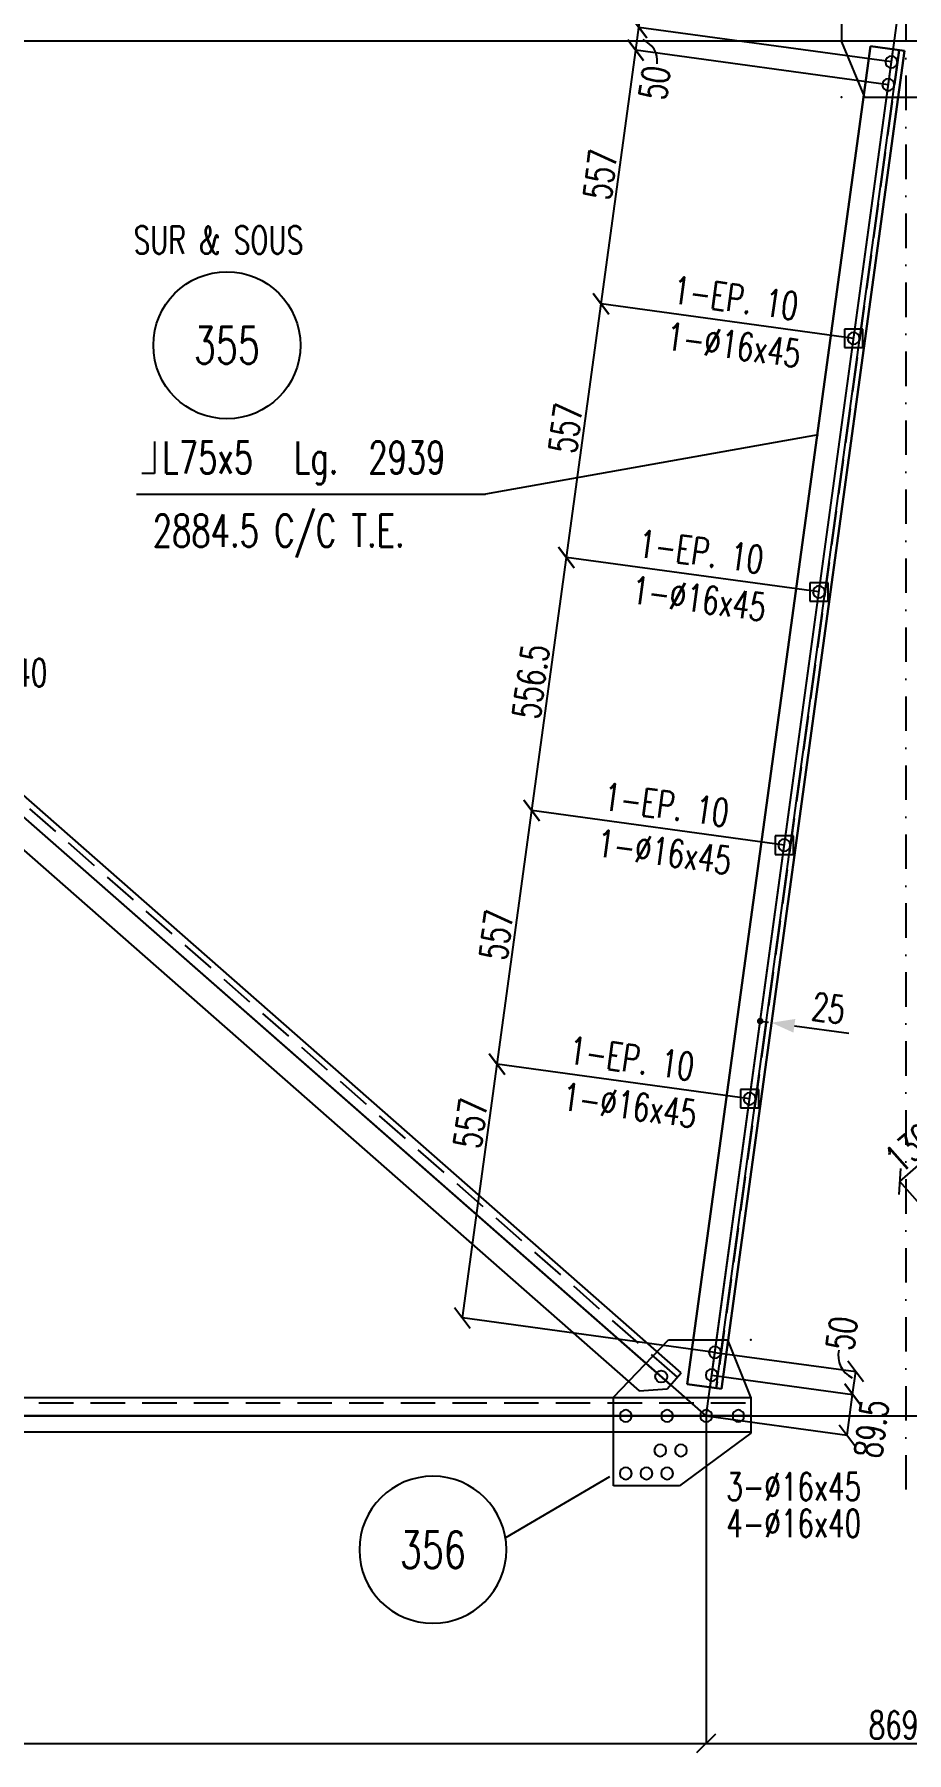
# Model space of a CAD drawing. Extents: x 142141 to 158361, y -133802 to -122322.
# Drawn here: x 145876 to 147774, y -128475 to -124736 of the extents above; entities that cross this region are included whole.
import ezdxf
from ezdxf.enums import TextEntityAlignment as Align

# ---------------------------------------------------------------- set-up
doc = ezdxf.new("R2010")
doc.units = 0
doc.header["$LTSCALE"] = 150
doc.header["$MEASUREMENT"] = 0
doc.linetypes.add('DASHDOT', pattern=[1, 0.5, -0.25, 0, -0.25])
doc.linetypes.add('DASHED', pattern=[0.75, 0.5, -0.25])
doc.layers.get('0').update_dxf_attribs({"linetype": 'CONTINUOUS'})
for name, color, linetype in [('ASSI', 6, 'CONTINUOUS'), ('BOLLINI_1', 7, 'CONTINUOUS'), ('FORI', 2, 'CONTINUOUS'), ('LINEA_ANG', 2, 'CONTINUOUS'), ('LINEE_PIASTRA', 2, 'CONTINUOUS'), ('LINEE_PIASTRE', 2, 'CONTINUOUS'), ('LM', 7, 'CONTINUOUS'), ('LS', 7, 'CONTINUOUS'), ('MZ', 6, 'DASHDOT'), ('PIASTRE', 5, 'CONTINUOUS'), ('QT_MAL', 7, 'CONTINUOUS'), ('QT_MPR', 7, 'CONTINUOUS'), ('TESTI_A_P', 7, 'CONTINUOUS'), ('TRAT-Y', 7, 'DASHED')]:
    doc.layers.add(name, color=color, linetype=linetype)
doc.styles.add('QUOTE', font='ROMANS8.SHX', dxfattribs={"width": 0.7})
doc.styles.add('RQL', font='ROMANS8.SHX', dxfattribs={"width": 0.7})
doc.styles.add('RS', font='ROMANS8.shx', dxfattribs={"width": 0.7})
doc.styles.get("Standard").update_dxf_attribs({"font": 'ROMANS8.SHX', "width": 0.7})
doc.dimstyles.new('FRECCE1', dxfattribs={"dimtxt": 60, "dimasz": 6.6667, "dimexe": 0, "dimexo": 0, "dimgap": 1, "dimtad": 1, "dimzin": 0, "dimdsep": 46, "dimtxsty": 'RS', "dimblk1": 'QUOTP', "dimblk2": 'QUOTF', "dimsah": 1, "dimcen": 0, "dimclrd": 2, "dimclre": 2, "dimclrt": 7, "dimadec": 0, "dimazin": 0, "dimtfac": 1, "dimtix": 1, "dimtmove": 2, "dimatfit": 3, "dimldrblk": 'QUOTP', "dimfxl": 1, "dimtolj": 1, "dimtzin": 0, "dimarcsym": 0})
doc.dimstyles.new('TRATTO', dxfattribs={"dimscale": 0, "dimtxt": 60, "dimasz": 40, "dimexe": 0, "dimexo": 0, "dimgap": 10, "dimtad": 1, "dimrnd": 0.5, "dimdsep": 46, "dimtxsty": 'RS', "dimblk1": 'OBLIQUE', "dimblk2": 'OBLIQUE', "dimsah": 1, "dimcen": 0.09, "dimclrd": 2, "dimclre": 2, "dimclrt": 7, "dimadec": 0, "dimazin": 0, "dimtfac": 1, "dimtix": 1, "dimtmove": 2, "dimatfit": 3, "dimfxl": 1, "dimtolj": 1, "dimtzin": 0, "dimarcsym": 0})

# ---------------------------------------------------------------- blocks, each defined once
blk = doc.blocks.new('16')
blk.add_circle((0, 0), 1)
blk = doc.blocks.new('MRKR_98')
blk.add_point((0, 0))
at = {"color": 7, "style": 'QUOTE', "width": 0.5, "flags": 1}
for tag, p in [('TI', (3.73, 6.83)), ('DI_S', (3.73, 6.42)), ('D_S', (3.73, 6.02)), ('E_S', (3.73, 5.68)), ('AUX2', (3.71, 4.93)), ('NFORI', (3.72, 5.3)), ('AUX1', (3.73, 4.19)), ('FAM', (3.73, 4.55)), ('COMMESSA', (3.73, 3.85)), ('MD', (3.73, 3.51)), ('MP', (3.73, 3.16)), ('LARGHEZZA', (3.73, 2.82)), ('SPESSORE', (3.73, 2.48)), ('NP', (3.73, 2.14)), ('SV', (3.73, 1.79)), ('PESO', (3.73, 1.45)), ('QUA', (3.73, 1.11)), ('LUN', (3.73, 0.76)), ('PROF', (3.73, 0.42)), ('POS', (3.73, 0.08))]:
    blk.add_attdef(tag, p, '', height=0.2, dxfattribs=at)
at = {"color": 7, "flags": 1}
for tag, p in [('LAV1', (5.26, 6.88)), ('LAV2', (5.26, 6.55)), ('LAV3', (5.26, 6.21)), ('LAV4', (5.26, 5.88)), ('LAV5', (5.26, 5.55)), ('LAV6', (5.26, 5.21)), ('LAV7', (5.26, 4.88)), ('LAV8', (5.26, 4.55)), ('LAV9', (5.26, 4.21)), ('LAV10', (5.26, 3.88))]:
    blk.add_attdef(tag, p, '', height=0.2, dxfattribs=at)
blk = doc.blocks.new('ASSE98')
blk.add_line((0, 0), (1, 0))
at = {"color": 7, "style": 'QUOTE', "width": 0.5, "flags": 1}
for tag, p in [('TI', (1.38308, 6.82731)), ('DI_S', (1.38308, 6.42178)), ('D_S', (1.38308, 6.02092)), ('E_S', (1.38308, 5.68065)), ('NFORI', (1.36454, 5.29792)), ('ALAR', (1.36349, 4.93246)), ('FAM', (1.3775, 4.54645)), ('ALA', (1.38308, 4.19257)), ('DISP2', (1.38308, 3.84971)), ('DISP1', (1.38308, 3.50686)), ('PINZAF', (1.38308, 3.164)), ('PINZAI', (1.38308, 2.82114)), ('TRP', (1.38308, 2.47829)), ('NP', (1.38308, 2.13543)), ('SV', (1.38308, 1.79257)), ('PESO', (1.38308, 1.44971)), ('QUA', (1.38308, 1.10686)), ('LUN', (1.38308, 0.764)), ('PROF', (1.38308, 0.42114)), ('POS', (1.38308, 0.07829))]:
    blk.add_attdef(tag, p, '', height=0.2, dxfattribs=at)
at = {"color": 7, "flags": 1}
for tag, p in [('LAV1', (3.07431, 6.82847)), ('LAV2', (3.07431, 6.49513)), ('LAV3', (3.07431, 6.1618)), ('LAV4', (3.07431, 5.82847)), ('LAV5', (3.07431, 5.49513)), ('LAV6', (3.07431, 5.1618)), ('LAV7', (3.07431, 4.82847)), ('LAV8', (3.07431, 4.49513)), ('LAV9', (3.07431, 4.1618)), ('LAV10', (3.07431, 3.82847))]:
    blk.add_attdef(tag, p, '', height=0.2, dxfattribs=at)
blk = doc.blocks.new('IQ')
for p, q in [((0.5, 0.5), (-0.5, 0.5)), ((-0.5, 0.5), (-0.5, -0.5)), ((0.5, -0.5), (0.5, 0.5)), ((-0.5, -0.5), (0.5, -0.5))]:
    blk.add_line(p, q)
at = {"flags": 1}
for tag, p in [('SPESSORE', (0, -0.008)), ('NUMERO', (0, -0.342))]:
    blk.add_attdef(tag, p, '', height=0.2, dxfattribs=at)
blk = doc.blocks.new('_OBLIQUE')
at = {"color": 0, "linetype": 'ByBlock'}
blk.add_line((-0.5, -0.5), (0.5, 0.5), dxfattribs=at)
blk = doc.blocks.new('*D58')
at = {"layer": 'QT_MPR', "color": 2, "lineweight": -2, "transparency": 16777216}
for p, q in [((147349.9, -127653.8), (147656.4, -127695.7)), ((147644.3, -127784.7), (147656.4, -127695.7)), ((147337.7, -127742.8), (147644.3, -127784.7))]:
    blk.add_line(p, q, dxfattribs=at)
at = {"layer": 'QT_MPR', "color": 2, "lineweight": -2, "transparency": 16777216, "xscale": 40, "yscale": 40, "zscale": 40}
for p, rotation in [((147656.4, -127695.7), 82.21053599259965), ((147644.3, -127784.7), 262.2105359925997)]:
    blk.add_blockref('_OBLIQUE', p, dxfattribs=dict(at, rotation=rotation))
at = {"layer": 'QT_MPR', "color": 7, "transparency": 16777216, "insert": (147697.2, -127770.6), "char_height": 60, "attachment_point": 5, "rotation": 82.2105, "style": 'RS'}
blk.add_mtext('\\A1;89.5', dxfattribs=at)
blk = doc.blocks.new('*D59')
at = {"layer": 'QT_MPR', "color": 2, "lineweight": -2, "transparency": 16777216}
for p, q in [((147356.7, -127604.3), (147663.2, -127646.2)), ((147349.9, -127653.8), (147656.4, -127695.7)), ((147656.4, -127695.7), (147663.2, -127646.2))]:
    blk.add_line(p, q, dxfattribs=at)
at = {"layer": 'QT_MPR', "color": 2, "lineweight": -2, "transparency": 16777216, "xscale": 40, "yscale": 40, "zscale": 40}
for p, rotation in [((147663.2, -127646.2), 82.21053599259965), ((147656.4, -127695.7), 262.2105359925997)]:
    blk.add_blockref('_OBLIQUE', p, dxfattribs=dict(at, rotation=rotation))
at = {"layer": 'QT_MPR', "color": 7, "transparency": 16777216, "insert": (147633, -127562.9), "char_height": 60, "attachment_point": 5, "rotation": 82.2105, "style": 'RS'}
blk.add_mtext('\\A1;50', dxfattribs=at)
blk = doc.blocks.new('*D60')
at = {"layer": 'QT_MPR', "color": 2, "lineweight": -2, "transparency": 16777216}
for p, q in [((146807.2, -127529.1), (146882.7, -126977.3)), ((147432.2, -127052.4), (146882.7, -126977.3)), ((147356.7, -127604.3), (146807.2, -127529.1))]:
    blk.add_line(p, q, dxfattribs=at)
at = {"layer": 'QT_MPR', "color": 2, "lineweight": -2, "transparency": 16777216, "xscale": 40, "yscale": 40, "zscale": 40}
for p, rotation in [((146882.7, -126977.3), 82.21053599259965), ((146807.2, -127529.1), 262.2105359925997)]:
    blk.add_blockref('_OBLIQUE', p, dxfattribs=dict(at, rotation=rotation))
at = {"layer": 'QT_MPR', "color": 7, "transparency": 16777216, "insert": (146824.8, -127105.7), "char_height": 60, "attachment_point": 5, "rotation": 82.2105, "style": 'RS'}
blk.add_mtext('\\A1;557', dxfattribs=at)
blk = doc.blocks.new('*D61')
at = {"layer": 'QT_MPR', "color": 2, "lineweight": -2, "transparency": 16777216}
for p, q in [((146882.7, -126977.3), (146958.2, -126425.4)), ((147507.7, -126500.6), (146958.2, -126425.4)), ((147432.2, -127052.4), (146882.7, -126977.3))]:
    blk.add_line(p, q, dxfattribs=at)
at = {"layer": 'QT_MPR', "color": 2, "lineweight": -2, "transparency": 16777216, "xscale": 40, "yscale": 40, "zscale": 40}
for p, rotation in [((146958.2, -126425.4), 82.21053599259965), ((146882.7, -126977.3), 262.2105359925997)]:
    blk.add_blockref('_OBLIQUE', p, dxfattribs=dict(at, rotation=rotation))
at = {"layer": 'QT_MPR', "color": 7, "transparency": 16777216, "insert": (146880.8, -126695.9), "char_height": 60, "attachment_point": 5, "rotation": 82.2105, "style": 'RS'}
blk.add_mtext('\\A1;557', dxfattribs=at)
blk = doc.blocks.new('*D62')
at = {"layer": 'QT_MPR', "color": 2, "lineweight": -2, "transparency": 16777216}
for p, q in [((146958.2, -126425.4), (147033.6, -125874.3)), ((147583.1, -125949.5), (147033.6, -125874.3)), ((147507.7, -126500.6), (146958.2, -126425.4))]:
    blk.add_line(p, q, dxfattribs=at)
at = {"layer": 'QT_MPR', "color": 2, "lineweight": -2, "transparency": 16777216, "xscale": 40, "yscale": 40, "zscale": 40}
for p, rotation in [((147033.6, -125874.3), 82.21053599259965), ((146958.2, -126425.4), 262.2105359925997)]:
    blk.add_blockref('_OBLIQUE', p, dxfattribs=dict(at, rotation=rotation))
at = {"layer": 'QT_MPR', "color": 7, "transparency": 16777216, "insert": (146956.3, -126144.4), "char_height": 60, "attachment_point": 5, "rotation": 82.2105, "style": 'RS'}
blk.add_mtext('\\A1;556.5', dxfattribs=at)
blk = doc.blocks.new('*D63')
at = {"layer": 'QT_MPR', "color": 2, "lineweight": -2, "transparency": 16777216}
for p, q in [((147033.6, -125874.3), (147109.1, -125322.5)), ((147658.5, -125397.6), (147109.1, -125322.5)), ((147583.1, -125949.5), (147033.6, -125874.3))]:
    blk.add_line(p, q, dxfattribs=at)
at = {"layer": 'QT_MPR', "color": 2, "lineweight": -2, "transparency": 16777216, "xscale": 40, "yscale": 40, "zscale": 40}
for p, rotation in [((147109.1, -125322.5), 82.21053599259965), ((147033.6, -125874.3), 262.2105359925997)]:
    blk.add_blockref('_OBLIQUE', p, dxfattribs=dict(at, rotation=rotation))
at = {"layer": 'QT_MPR', "color": 7, "transparency": 16777216, "insert": (147031.7, -125593), "char_height": 60, "attachment_point": 5, "rotation": 82.2105, "style": 'RS'}
blk.add_mtext('\\A1;557', dxfattribs=at)
blk = doc.blocks.new('*D64')
at = {"layer": 'QT_MPR', "color": 2, "lineweight": -2, "transparency": 16777216}
for p, q in [((147109.1, -125322.5), (147184.6, -124770.6)), ((147734, -124845.8), (147184.6, -124770.6)), ((147658.5, -125397.6), (147109.1, -125322.5))]:
    blk.add_line(p, q, dxfattribs=at)
at = {"layer": 'QT_MPR', "color": 2, "lineweight": -2, "transparency": 16777216, "xscale": 40, "yscale": 40, "zscale": 40}
for p, rotation in [((147184.6, -124770.6), 82.21053599259965), ((147109.1, -125322.5), 262.2105359925997)]:
    blk.add_blockref('_OBLIQUE', p, dxfattribs=dict(at, rotation=rotation))
at = {"layer": 'QT_MPR', "color": 7, "transparency": 16777216, "insert": (147107.2, -125041.1), "char_height": 60, "attachment_point": 5, "rotation": 82.2105, "style": 'RS'}
blk.add_mtext('\\A1;557', dxfattribs=at)
blk = doc.blocks.new('*D65')
at = {"layer": 'QT_MPR', "color": 2, "lineweight": -2, "transparency": 16777216}
for p, q in [((147184.6, -124770.6), (147191.4, -124721.1)), ((147740.8, -124796.2), (147191.4, -124721.1)), ((147734, -124845.8), (147184.6, -124770.6))]:
    blk.add_line(p, q, dxfattribs=at)
at = {"layer": 'QT_MPR', "color": 2, "lineweight": -2, "transparency": 16777216, "xscale": 40, "yscale": 40, "zscale": 40}
for p, rotation in [((147191.4, -124721.1), 82.21053599259965), ((147184.6, -124770.6), 262.2105359925997)]:
    blk.add_blockref('_OBLIQUE', p, dxfattribs=dict(at, rotation=rotation))
at = {"layer": 'QT_MPR', "color": 7, "transparency": 16777216, "insert": (147225.6, -124841.6), "char_height": 60, "attachment_point": 5, "rotation": 82.2105, "style": 'RS'}
blk.add_mtext('\\A1;50', dxfattribs=at)
blk = doc.blocks.new('*D66')
at = {"layer": 'QT_MPR', "color": 2, "lineweight": -2, "transparency": 16777216}
for p, q in [((147191.4, -124721.1), (147203, -124636.2)), ((147752.4, -124711.4), (147203, -124636.2)), ((147740.8, -124796.2), (147191.4, -124721.1))]:
    blk.add_line(p, q, dxfattribs=at)
at = {"layer": 'QT_MPR', "color": 2, "lineweight": -2, "transparency": 16777216, "xscale": 40, "yscale": 40, "zscale": 40}
for p, rotation in [((147203, -124636.2), 82.21053599259965), ((147191.4, -124721.1), 262.2105359925997)]:
    blk.add_blockref('_OBLIQUE', p, dxfattribs=dict(at, rotation=rotation))
at = {"layer": 'QT_MPR', "color": 7, "transparency": 16777216, "insert": (147162.1, -124530.5), "char_height": 60, "attachment_point": 5, "rotation": 82.2105, "style": 'RS'}
blk.add_mtext('\\A1;85.5', dxfattribs=at)
blk = doc.blocks.new('xxx')
blk.add_circle((0, 0), 8)
at = {"color": 3, "style": 'RQL', "width": 0.7}
blk.add_attdef('POS', text='', height=4, dxfattribs=at).set_placement((0, 0), align=Align.MIDDLE)
at = {"style": 'RQL', "width": 0.7, "flags": 1}
for tag, p in [('POS1', (-0.39, -5.42)), ('TIPO', (-0.39, -8.66))]:
    blk.add_attdef(tag, p, '', height=2, dxfattribs=at)
blk = doc.blocks.new('QUOTP')
at = {"layer": 'ASSI', "color": 2, "const_width": 1.07}
blk.add_lwpolyline([(-0.53, 0, 1), (0.53, 0, 1)], format="xyb", close=True, dxfattribs=at)
blk = doc.blocks.new('QUOTF')
at = {"layer": 'LS', "color": 2}
blk.add_line((7.5, 0), (25.5, 0), dxfattribs=at)
blk.add_solid([(7.5, 2.25), (0, 0), (7.5, -2.25)], dxfattribs=at)
blk = doc.blocks.new('*D139')
at = {"layer": 'QT_MAL', "color": 2, "lineweight": -2, "transparency": 16777216}
blk.add_line((147461.9, -126884.4), (147473.5, -126886), dxfattribs=at)
at = {"layer": 'QT_MAL', "color": 2, "lineweight": -2, "transparency": 16777216, "xscale": 6.6667, "yscale": 6.6667, "zscale": 6.6667}
for name, p, rotation in [('QUOTP', (147455.3, -126883.5), 172.2105359965483), ('QUOTF', (147480.1, -126886.9), 352.2105359965483)]:
    blk.add_blockref(name, p, dxfattribs=dict(at, rotation=rotation))
at = {"layer": 'QT_MAL', "color": 7, "transparency": 16777216, "insert": (147603.9, -126855.3), "char_height": 60, "attachment_point": 5, "rotation": 352.2105, "style": 'RS'}
blk.add_mtext('\\A1;25', dxfattribs=at)
blk = doc.blocks.new('*D67')
at = {"layer": 'QT_MPR', "color": 2, "lineweight": -2, "transparency": 16777216}
for p, q in [((147759.1, -127232.4), (147856.8, -127146.6)), ((148304.8, -127657), (147856.8, -127146.6)), ((148207.1, -127742.8), (147759.1, -127232.4))]:
    blk.add_line(p, q, dxfattribs=at)
at = {"layer": 'QT_MPR', "color": 2, "lineweight": -2, "transparency": 16777216, "xscale": 40, "yscale": 40, "zscale": 40}
for p, rotation in [((147856.8, -127146.6), 41.27462659253668), ((147759.1, -127232.4), 221.2746265925367)]:
    blk.add_blockref('_OBLIQUE', p, dxfattribs=dict(at, rotation=rotation))
at = {"layer": 'QT_MPR', "color": 7, "transparency": 16777216, "insert": (147781.6, -127159.4), "char_height": 60, "attachment_point": 5, "rotation": 41.2746, "style": 'RS'}
blk.add_mtext('\\A1;130', dxfattribs=at)
blk = doc.blocks.new('*D72')
at = {"layer": 'LS', "color": 2, "lineweight": -2, "transparency": 16777216}
for p, q in [((143550.2, -127742.8), (143550.2, -128455.4)), ((147337.7, -127742.8), (147337.7, -128455.4)), ((143550.2, -128455.4), (147337.7, -128455.4))]:
    blk.add_line(p, q, dxfattribs=at)
at = {"layer": 'LS', "color": 2, "lineweight": -2, "transparency": 16777216, "xscale": 40, "yscale": 40, "zscale": 40, "rotation": 180}
blk.add_blockref('_OBLIQUE', (143550.2, -128455.4), dxfattribs=at)
at = {"layer": 'LS', "color": 2, "lineweight": -2, "transparency": 16777216, "xscale": 40, "yscale": 40, "zscale": 40}
blk.add_blockref('_OBLIQUE', (147337.7, -128455.4), dxfattribs=at)
at = {"layer": 'LS', "color": 7, "transparency": 16777216, "insert": (145443.9, -128415.4), "char_height": 60, "attachment_point": 5, "style": 'RS'}
blk.add_mtext('\\A1;3787.5', dxfattribs=at)
blk = doc.blocks.new('*D73')
at = {"layer": 'LS', "color": 2, "lineweight": -2, "transparency": 16777216}
for p, q in [((147337.7, -127742.8), (147337.7, -128455.4)), ((148207.1, -127742.8), (148207.1, -128455.4)), ((147337.7, -128455.4), (148207.1, -128455.4))]:
    blk.add_line(p, q, dxfattribs=at)
at = {"layer": 'LS', "color": 2, "lineweight": -2, "transparency": 16777216, "xscale": 40, "yscale": 40, "zscale": 40, "rotation": 180}
blk.add_blockref('_OBLIQUE', (147337.7, -128455.4), dxfattribs=at)
at = {"layer": 'LS', "color": 2, "lineweight": -2, "transparency": 16777216, "xscale": 40, "yscale": 40, "zscale": 40}
blk.add_blockref('_OBLIQUE', (148207.1, -128455.4), dxfattribs=at)
at = {"layer": 'LS', "color": 7, "transparency": 16777216, "insert": (147772.4, -128415.4), "char_height": 60, "attachment_point": 5, "style": 'RS'}
blk.add_mtext('\\A1;869.5', dxfattribs=at)
blk = doc.blocks.new('bull')
at = {"style": 'RS', "width": 0.7, "flags": 1}
for tag, p in [('NN', (-12.25, 0)), ('DIAMETRO', (0, -4.86)), ('SERRAGGIO', (0, -9.71)), ('LUNGHEZZA', (0, -14.57)), ('NB', (0, -19.43)), ('TIPO', (0, -24.12)), ('EL', (-0.14, -29))]:
    blk.add_attdef(tag, p, '', height=3, dxfattribs=at)
at = {"style": 'RS', "width": 0.7}
blk.add_attdef('BULLONE', (0, 0), '', height=3, dxfattribs=at)
blk = doc.blocks.new('imbbull')
at = {"style": 'RS', "width": 0.7, "flags": 1}
for tag, p in [('NN', (-11.1, 0)), ('DIAMETRO', (0, -4.86)), ('SERRAGGIO', (0, -9.71)), ('LUNGHEZZA', (0, -14.57)), ('NB', (0, -19.43)), ('TIPO', (0, -24.38)), ('EL', (-0.14, -29.26))]:
    blk.add_attdef(tag, p, '', height=3, dxfattribs=at)
at = {"style": 'RS', "width": 0.7}
blk.add_attdef('BULLONE', (0, 0), '', height=3, dxfattribs=at)

msp = doc.modelspace()

# ---------------------------------------------------------------- linework, layer by layer
at = {"layer": 'LINEA_ANG'}
for p, q in [((143957.691, -124750.393), (151586.691, -124750.393)), ((147283.57, -127648.648), (143991.002, -124758.638)), ((147695.045, -124761.914), (147296.712, -127673.795)), ((147296.712, -127673.795), (147695.045, -124761.914)), ((147371.02, -127683.96), (147769.353, -124772.079)), ((147769.353, -124772.079), (147371.02, -127683.96)), ((147769.353, -124772.079), (147695.045, -124761.914)), ((147695.045, -124761.914), (147769.353, -124772.079)), ((143931.632, -124826.278), (147191.883, -127687.922)), ((147252.566, -127683.971), (147283.57, -127648.648)), ((147191.883, -127687.922), (147252.566, -127683.971)), ((147296.712, -127673.795), (147371.02, -127683.96)), ((147371.02, -127683.96), (147296.712, -127673.795)), ((143523.153, -127702.767), (147435.153, -127702.767)), ((147435.153, -127702.767), (147435.153, -127777.767)), ((147435.153, -127777.767), (143523.153, -127777.767))]:
    msp.add_line(p, q, dxfattribs=at)
at = {"layer": 'LINEA_ANG', "color": 2}
msp.add_line((147359.626, -127682.401), (147757.959, -124770.52), dxfattribs=at)
at = {"layer": 'LINEE_PIASTRA'}
for p, q in [((147631.922, -124752.634), (147681.922, -124872.634)), ((147135.743, -127702.024), (147255.743, -127577.024)), ((147434.743, -127702.024), (147384.743, -127577.024)), ((147434.743, -127780.024), (147279.743, -127895.024))]:
    msp.add_line(p, q, dxfattribs=at)
at = {"layer": 'LINEE_PIASTRE'}
for p, q in [((147631.922, -124571.634), (147631.922, -124752.634)), ((147681.922, -124872.634), (147862.922, -124872.634)), ((147255.743, -127577.024), (147384.743, -127577.024)), ((147135.743, -127895.024), (147135.743, -127702.024)), ((147434.743, -127702.024), (147434.743, -127780.024)), ((147279.743, -127895.024), (147135.743, -127895.024))]:
    msp.add_line(p, q, dxfattribs=at)
at = {"layer": 'LS', "color": 6}
for p, q in [((147337.743, -127742.767), (147752.422, -124711.393)), ((147337.743, -127742.767), (143988.206, -124802.754)), ((146137.062, -125621.884), (146137.062, -125691.769)), ((146137.062, -125691.769), (146109.787, -125691.769)), ((146097.866, -125737.064), (146857.333, -125737.064)), ((143550.153, -127742.767), (151994.69, -127742.767)), ((147127.39, -127875.56), (146900.969, -128008.297))]:
    msp.add_line(p, q, dxfattribs=at)
msp.add_lwpolyline([(147581.106, -125607.871), (146857.333, -125737.064)], dxfattribs=at)
for centre, radius, start, end in [((147180.915, -124794.638), 50.643, 353.993381, 67.859025), ((147679.083, -127611.302), 53.988, 167.379346, 243.779788)]:
    msp.add_arc(centre, radius, start, end, dxfattribs=at)
at = {"layer": 'MZ'}
msp.add_line((147772.422, -124075.425), (147772.422, -127937.667), dxfattribs=at)
at = {"layer": 'TRAT-Y'}
for p, q in [((147274.995, -127658.418), (143982.426, -124768.408)), ((147757.959, -124770.52), (147359.626, -127682.401)), ((143523.153, -127714.267), (147435.153, -127714.267))]:
    msp.add_line(p, q, dxfattribs=at)

# ---------------------------------------------------------------- block references
at = {"layer": 'ASSI'}
ref = msp.add_blockref('ASSE98', (147346.251, -127680.571), dxfattribs=dict(at, xscale=2939, rotation=82.21053599821458))
ref.add_attrib('PROF', 'L75x5', (146154.606, -125691.854), dxfattribs={"layer": '0', "color": 2, "height": 70, "style": 'QUOTE', "width": 0.7})
ref.add_attrib('LUN', '2939', (146602.471, -125691.854), dxfattribs={"layer": '0', "color": 2, "height": 70, "style": 'QUOTE', "width": 0.7})
ref.add_attrib('PESO', '2884.5 C/C T.E.', (146133.542, -125851.281), dxfattribs={"layer": '0', "color": 2, "height": 70, "style": 'QUOTE', "width": 0.7})
ref.add_attrib('SV', 'Lg.', (146440.902, -125691.854), dxfattribs={"layer": '0', "color": 2, "height": 70, "style": 'QUOTE', "width": 0.7})
for p, xscale, rotation in [((147346.251, -127680.571), 2939, 82.21053599623563), ((147260.482, -127674.952), 4381, 138.7253734074634)]:
    msp.add_blockref('ASSE98', p, dxfattribs=dict(at, xscale=xscale, rotation=rotation))
at = {"layer": 'ASSI', "xscale": 3912, "zscale": 3912, "rotation": 180}
msp.add_blockref('ASSE98', (147435.153, -127742.767), dxfattribs=at)
at = {"layer": 'BOLLINI_1', "xscale": 20, "yscale": 20, "zscale": 20}
msp.add_blockref('xxx', (146294.753, -125412.718), dxfattribs=at).add_auto_attribs({'POS': '355'})
at = {"layer": 'BOLLINI_1'}
ref = msp.add_blockref('xxx', (146743.024, -128033.857), dxfattribs=dict(at, xscale=-20, yscale=20, zscale=20))
ref.add_attrib('POS', '356', dxfattribs={"layer": '0', "color": 3, "height": 80, "style": 'RQL', "width": 0.7}).set_placement((146743.024, -128033.857), align=Align.MIDDLE)
at = {"layer": 'FORI', "xscale": -13, "yscale": 13, "zscale": 13, "rotation": 344.0503309481479}
for p in [(147740.817, -124796.224), (147734.041, -124845.762), (147658.548, -125397.623), (147583.056, -125949.483), (147507.671, -126500.561), (147432.179, -127052.421), (147356.687, -127604.282), (147349.91, -127653.821)]:
    msp.add_blockref('16', p, dxfattribs=at)
at = {"layer": 'FORI', "yscale": 13, "zscale": 13}
for p, xscale in [((147240.041, -127657.01), 13), ((147162.743, -127742.767), -13), ((147252.743, -127742.767), -13), ((147337.743, -127742.767), -13), ((147407.743, -127742.767), -13), ((147237.743, -127817.767), -13), ((147282.743, -127817.767), -13), ((147162.743, -127867.767), -13), ((147207.743, -127867.767), -13), ((147252.743, -127867.767), -13)]:
    msp.add_blockref('16', p, dxfattribs=dict(at, xscale=xscale))
at = {"layer": 'LM', "xscale": 40, "yscale": 40, "zscale": 40}
for p in [(147658.548, -125397.623), (147583.056, -125949.483), (147507.671, -126500.561), (147432.179, -127052.421)]:
    msp.add_blockref('IQ', p, dxfattribs=at)
at = {"layer": 'LS', "color": 7, "xscale": 20, "yscale": 20, "zscale": 20}
for name, p, rotation, values in [('imbbull', (147262.217, -125321.278), 352.2105359945699, {'BULLONE': '1-EP. 10'}), ('bull', (147248.221, -125422.118), 352.210535994573, {'BULLONE': '1-%%c16x45                '}), ('imbbull', (147186.725, -125873.138), 352.2105359945699, {'BULLONE': '1-EP. 10'}), ('bull', (147172.729, -125973.978), 352.210535994573, {'BULLONE': '1-%%c16x45                '}), ('imbbull', (147111.34, -126424.216), 352.2105359945699, {'BULLONE': '1-EP. 10'}), ('bull', (147097.344, -126525.056), 352.210535994573, {'BULLONE': '1-%%c16x45                '}), ('imbbull', (147035.848, -126976.077), 352.2105359945699, {'BULLONE': '1-EP. 10'}), ('bull', (147021.852, -127076.917), 352.210535994573, {'BULLONE': '1-%%c16x45                '})]:
    msp.add_blockref(name, p, dxfattribs=dict(at, rotation=rotation)).add_auto_attribs(values)
for p, values in [((145610.712, -126155.165), {'BULLONE': '1-%%c16x40                '}), ((147381.49, -127926.52), {'BULLONE': '3-%%c16x45                '}), ((147381.49, -128006.52), {'BULLONE': '4-%%c16x40                '})]:
    msp.add_blockref('bull', p, dxfattribs=at).add_auto_attribs(values)
at = {"layer": 'PIASTRE'}
for p, xscale, yscale, zscale in [((147631.922, -124872.634), 15, 15, 15), ((147434.743, -127577.024), 20, 20, 20)]:
    msp.add_blockref('MRKR_98', p, dxfattribs=dict(at, xscale=xscale, yscale=yscale, zscale=zscale))

# ---------------------------------------------------------------- texts
at = {"layer": 'TESTI_A_P', "style": 'RS', "width": 0.7}
msp.add_text('SUR & SOUS', height=60, dxfattribs=at).set_placement((146091.774, -125213.748))

# ---------------------------------------------------------------- dimensions: what is measured, and where the dimension line sits
at = {"layer": 'LS'}
for base, p1, p2, picture, middle in [((147337.743, -128455.446), (143550.153, -127742.767), (147337.743, -127742.767), '*D72', (145443.948, -128415.446)), ((148207.1, -128455.446), (147337.743, -127742.767), (148207.1, -127742.767), '*D73', (147772.422, -128415.446))]:
    dim = msp.add_linear_dim(base=base, p1=p1, p2=p2, dimstyle='TRATTO', override={"dimscale": 1}, dxfattribs=at)
    dim.commit()
    dim.dimension.update_dxf_attribs({"geometry": picture, "text_midpoint": middle})
at = {"layer": 'QT_MAL'}
dim = msp.add_linear_dim(base=(147480.057, -126886.879), p1=(147455.288, -126883.491), p2=(147480.057, -126886.879), angle=352.210536, text='25', dimstyle='FRECCE1', dxfattribs=at)
dim.commit()
dim.dimension.update_dxf_attribs({"geometry": '*D139', "text_midpoint": (147603.942, -126855.251), "dimtype": 160})
at = {"layer": 'QT_MPR'}
for base, p1, p2, angle, text, picture, middle in [((147202.965, -124636.23), (147740.817, -124796.224), (147752.422, -124711.393), 82.210536, '85.5', '*D66', (147162.14, -124530.528)), ((147191.361, -124721.06), (147734.041, -124845.762), (147740.817, -124796.224), 82.210536, '50', '*D65', (147225.619, -124841.565)), ((147184.584, -124770.599), (147658.548, -125397.623), (147734.041, -124845.762), 82.210536, '557', '*D64', (147107.207, -125041.108)), ((147109.092, -125322.459), (147583.056, -125949.483), (147658.548, -125397.623), 82.210536, '557', '*D63', (147031.715, -125592.968)), ((147033.6, -125874.32), (147507.671, -126500.561), (147583.056, -125949.483), 82.210536, '556.5', '*D62', (146956.276, -126144.437)), ((146958.215, -126425.398), (147432.179, -127052.421), (147507.671, -126500.561), 82.210536, '557', '*D61', (146880.838, -126695.907)), ((146882.723, -126977.258), (147356.687, -127604.282), (147432.179, -127052.421), 82.210536, '557', '*D60', (146824.773, -127105.749)), ((147856.805, -127146.609), (148207.1, -127742.767), (148304.803, -127657.01), 41.274627, '130', '*D67', (147781.567, -127159.425)), ((147663.198, -127646.211), (147349.91, -127653.821), (147356.687, -127604.282), 82.210536, '50', '*D59', (147633.009, -127562.933)), ((147656.422, -127695.75), (147337.743, -127742.767), (147349.91, -127653.821), 82.210536, '89.5', '*D58', (147697.187, -127770.629))]:
    dim = msp.add_linear_dim(base=base, p1=p1, p2=p2, angle=angle, text=text, dimstyle='TRATTO', override={"dimscale": 1}, dxfattribs=at)
    dim.commit()
    dim.dimension.update_dxf_attribs({"geometry": picture, "text_midpoint": middle, "dimtype": 160})

doc.saveas('drawing.dxf')
